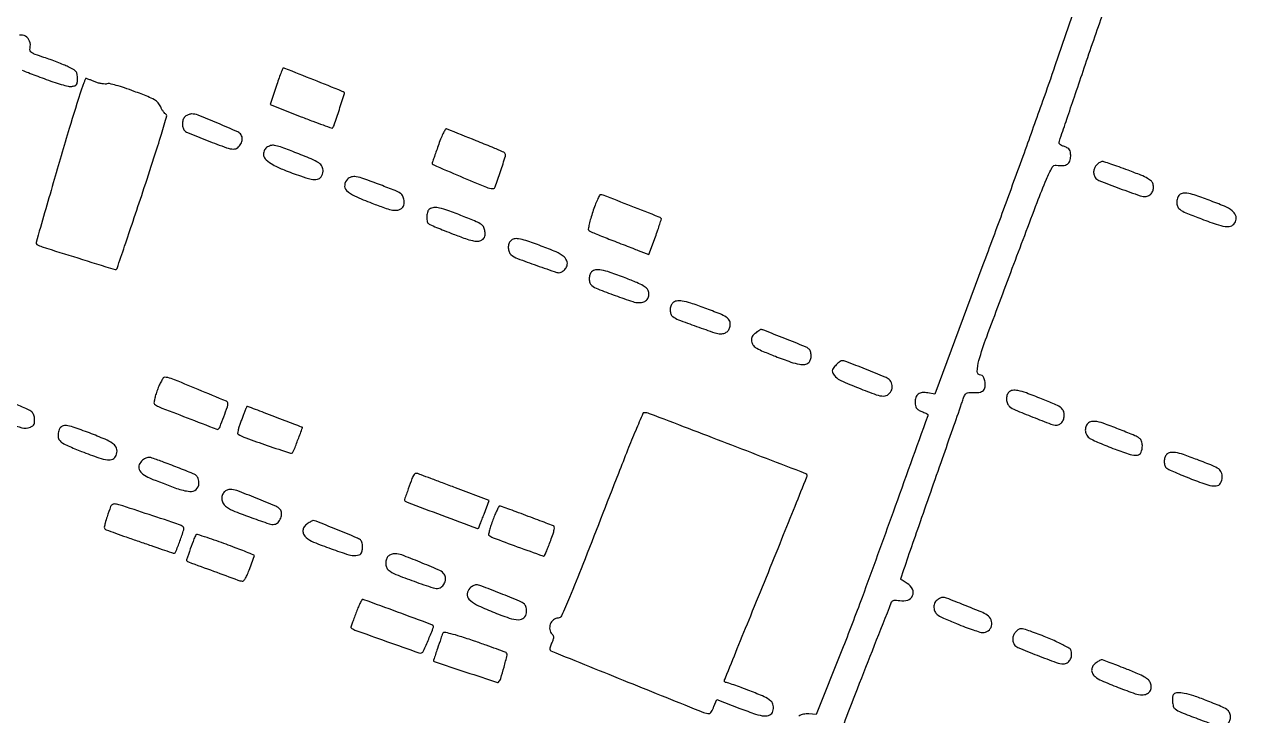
# Model space of a CAD drawing. Header units: metres. Extents: x 244 to 6504, y 133 to 4776.
# Drawn here: x 3292.6 to 3679.8, y 2188.7 to 2409.4 of the extents above; entities that cross this region are included whole.
import ezdxf

# ---------------------------------------------------------------- set-up
doc = ezdxf.new("R2010")
doc.units = ezdxf.units.M
doc.header["$MEASUREMENT"] = 0

msp = doc.modelspace()

# ---------------------------------------------------------------- linework, layer by layer
for points in [[(3073.43, 1797.58, -0.000015), (3212.47, 1744.26, -0.000001), (3356.48, 1689.04, -0.090549)], [(3360.94, 1697.34, -0.000001), (3222.9, 1750.06, -0.000075), (3098.13, 1797.73, -0.00214)], [(2390.74, 4302.36, -0.000001), (2436.6, 4383.87, -0.253439)], [(5649.78, 2908.29, -0.000001), (5592.12, 2927.27, -0.000136)], [(1770.95, 4232.21, -0.000001), (1756.31, 4203.53, -0.092463)], [(2358.85, 2292.47, -0.000002), (2402.87, 2275.77, -0.000001), (2455, 2255.99, -0.000469)], [(2661.8, 3304.26, -0.000001), (2697.55, 3290.75, -0.000089)], [(2166.88, 2385.74, -0.000003), (2059.01, 2428.09, -0.099946)], [(2836.31, 1902.63, -0.000001), (2798.12, 1918.05, -0.081722)], [(3277.66, 3166.01, -0.000003), (3312.3, 3149.56, -0.000078)], [(2910.82, 2101.23, -0.000002), (2871.64, 2116.15, -0.08954)], [(3742.17, 2759.42, 0.000002), (3749.92, 2779.53, 0.000119)], [(3810.74, 2887.17, 0.000009), (3776.68, 2810.24, 0.000019), (3743.02, 2734.21, 0.015605)], [(4072.04, 2648.41, -0.000003), (4098.22, 2621.39, -0.000215)], [(2835.59, 1257.96, 0.000001), (2811.6, 1266.94)], [(2724.87, 2153.38, -0.00001), (2851.52, 2105.29, -0.308463)], [(3020.53, 2505.4, -0.000009), (3041.92, 2560.53, -0.000258)], [(3433.83, 1894.18, -0.000012), (3289.85, 1953, -0.000025), (3146.63, 2011.53, -0.11823)], [(2592.86, 1267.89, -0.000002), (2552.45, 1283.32, -0.105537)], [(2874.35, 2096.45, 0.000005), (2911.92, 2082.18, 0.000032)], [(3629.05, 2418.5), (3621.47, 2396.2, -0.003593), (3617.52, 2384.86, -0.001203), (3611.6, 2368.33, -0.001197), (3604.95, 2350.07, -0.001368), (3598.5, 2332.64), (3583.11, 2291.37), (3580.91, 2291.77, 0.065496), (3579.12, 2291.86, 0.142077), (3577.84, 2291.38, 0.152744), (3577.08, 2290.31, 0.079696), (3576.82, 2288.69, 0.049235), (3576.92, 2287.72, 0.099398), (3577.21, 2287.01, 0.097412), (3577.76, 2286.46, 0.045945), (3578.64, 2285.98, -0.000757), (3579.35, 2285.68, -0.001099), (3579.98, 2285.41, -0.000548), (3580.51, 2285.17, -0.018669), (3580.63, 2285.11, -0.372429), (3580.88, 2284.47, -0.000095), (3569.82, 2253.73, -0.001694), (3559.91, 2226.5, -0.006462), (3553.46, 2209.62), (3545.3, 2189.09), (3542.93, 2189.29, 0.072522), (3541.21, 2189.2, 0.092224), (3539.74, 2188.6, 0.109015)], [(3551.79, 2179.86, -0.004063), (3558.46, 2197.35, -0.001088), (3569.35, 2225.04, -0.162978), (3569.65, 2225.39, -0.096727), (3570.16, 2225.57, -0.062322), (3570.91, 2225.6, -0.024588), (3571.94, 2225.46, 0.127982), (3574.48, 2225.64, 0.211552), (3576.05, 2227.07, 0.223277), (3575.99, 2229.12, 0.137416), (3574.34, 2230.94, -0.000245), (3573.62, 2231.38, -0.000344), (3572.99, 2231.78, -0.000203), (3572.45, 2232.12, -0.004615), (3572.3, 2232.22, -0.342187), (3572.24, 2232.38, -0.000076), (3575, 2240.46, -0.001352), (3578.09, 2249.44, -0.000813), (3581.81, 2260.08, 0.000148), (3585.58, 2270.85, 0.000221), (3588.88, 2280.27, 0.000091), (3591.7, 2288.34, 0.00481), (3592.22, 2289.89, -0.0334), (3592.71, 2291.09, -0.146238), (3593.22, 2291.65, -0.124971), (3593.99, 2291.88, -0.021667), (3595.54, 2291.88, 0.026892), (3596.75, 2291.89, 0.053344), (3597.69, 2292.05, 0.070213), (3598.39, 2292.36, 0.109855), (3598.85, 2292.82, 0.135101), (3599.23, 2294, 0.064132), (3599.08, 2295.59, 0.068948), (3598.58, 2296.96, 0.272935), (3597.84, 2297.4, -0.414105), (3596.67, 2298.6, -0.068465), (3597.2, 2302.14, -0.017377), (3599.7, 2309.68, -0.001102), (3607.86, 2331.53, -0.000716), (3615.8, 2352.58, -0.010316), (3618.79, 2359.99, -0.023112), (3620.61, 2363.77, -0.307384), (3621.91, 2364.44, 0.040674), (3624.09, 2364.36, 0.129868), (3625.47, 2364.79, 0.170421), (3626.24, 2365.76, 0.083809), (3626.5, 2367.33, 0.03063), (3626.42, 2368.62, 0.116699), (3626.14, 2369.38, 0.125122), (3625.57, 2369.9, 0.037591), (3624.48, 2370.38, -0.028718), (3623.53, 2370.77, -0.097957), (3623, 2371.17, -0.158881), (3622.8, 2371.62, -0.119921), (3622.88, 2372.16, 0.012445), (3623.18, 2373, 0.000118), (3625.28, 2379.16, 0.000395), (3627.68, 2386.26, 0.000256), (3630.46, 2394.47, -0.001873), (3633.45, 2403.24, -0.001844), (3636.52, 2412.03, -0.001811)], [(3291.86, 2394.74, -0.000351), (3293.89, 2393.98, -0.001774), (3296.2, 2393.11, -0.001114), (3298.89, 2392.08, 0.010379), (3301.71, 2391.05, 0.013056), (3304.37, 2390.23, 0.011649), (3306.6, 2389.66, 0.085893), (3307.7, 2389.59, 0.043273), (3308.7, 2389.8, 0.165595), (3309.22, 2390.16, 0.133185), (3309.47, 2390.82, 0.024332), (3309.53, 2392.12, 0.041361), (3309.42, 2393.47, 0.127096), (3309.05, 2394.3, 0.095683), (3308.26, 2394.97, 0.017733), (3306.56, 2395.87, 0.014156), (3305.09, 2396.52, 0.005825), (3303.06, 2397.33, 0.005757), (3300.86, 2398.15, 0.007358), (3298.81, 2398.85, -0.007424), (3296.06, 2399.79, -0.062291), (3294.89, 2400.38, -0.166185), (3294.42, 2401, -0.140652), (3294.39, 2401.83, 0.148833), (3294.27, 2404.02, 0.173954), (3292.94, 2405.61, 0.186372), (3290.99, 2405.93, 0.16673)], [(3793.26, 2000.95, -0.000003), (3789.22, 1992.32, -0.031217)], [(3734.93, 1774.32, -0.000007), (3697.02, 1788.85, -0.036058)]]:
    msp.add_lwpolyline(points, format="xyb")
for points in [[(3372.94, 2389.6), (3370.99, 2383.77), (3380.87, 2379.93, 0.002532), (3384.68, 2378.47, 0.004168), (3387.91, 2377.28, 0.000731), (3390.76, 2376.27, 0.320729), (3390.95, 2376.32, 0.086993), (3391.5, 2377.34, 0.002365), (3393.1, 2382.18, 0.000944), (3394.74, 2387.29, 0.304933), (3394.63, 2387.68, 0.079353), (3394.05, 2388.02, 0.000188), (3384.91, 2391.67, 0.000158), (3375.73, 2395.33, 0.09493), (3375.17, 2395.43, 0.3092), (3375.03, 2395.34, 0.001696), (3374.4, 2393.72, 0.006342), (3373.71, 2391.84, 0.003887)], [(3310.92, 2388.98, 0.006371), (3306.9, 2376.17, 0.002653), (3301.79, 2358.79, 0.000213), (3296.32, 2339.78, 0.337516), (3296.56, 2339.17, 0.061032), (3298.24, 2338.4, 0.000752), (3309.64, 2334.83, 0.000207), (3321.6, 2331.11, 0.297127), (3322.03, 2331.23, 0.097789), (3322.17, 2331.49, 0.000073), (3324.59, 2338.62, 0.000835), (3327.27, 2346.58, 0.00051), (3330.41, 2355.99, 0.00207), (3333.95, 2366.8, 0.005878), (3336.31, 2374.38, 0.001965), (3338.02, 2380.24, 0.402436), (3337.77, 2380.72, -0.128958), (3337.41, 2380.96, -0.029928), (3336.96, 2381.52, -0.028953), (3336.5, 2382.25, -0.02483), (3336.1, 2383.07, 0.084938), (3335.3, 2384.32, 0.075738), (3334.1, 2385.29, 0.036699), (3332, 2386.32, 0.005528), (3327.64, 2388.01, 0.00855), (3324.56, 2389.11, 0.013676), (3321.89, 2389.93, 0.010561), (3319.73, 2390.48, 0.14976), (3318.94, 2390.42, -0.104403), (3318.33, 2390.33, -0.028913), (3317.36, 2390.43, -0.027865), (3316.25, 2390.68, -0.025971), (3315.15, 2391.06, 0.003193), (3314.11, 2391.47, 0.004699), (3313.19, 2391.81, 0.002282), (3312.41, 2392.09, 0.085184), (3312.22, 2392.12, 0.298048), (3312.09, 2392.03, 0.005314), (3311.73, 2391.2, 0.011377), (3311.34, 2390.18, 0.007108)], [(3344.14, 2380.15, 0.140854), (3343.43, 2379.4, 0.084384), (3343.04, 2378.22, 0.079486), (3343.06, 2376.91, 0.099373), (3343.5, 2375.78, 0.155655), (3344.64, 2374.83, 0.003989), (3350.95, 2372.32, 0.005941), (3357.11, 2370.01, 0.086317), (3359.39, 2369.6, 0.166353), (3360.67, 2370.04, 0.108112), (3361.68, 2371.24, 0.106163), (3362.11, 2372.77, 0.155529), (3361.76, 2374.12, 0.150908), (3360.67, 2375.07, 0.003473), (3354.29, 2377.83, 0.004893), (3348.03, 2380.41, 0.093106), (3345.96, 2380.81, 0.068524), (3345.63, 2380.77, 0.021976), (3345.16, 2380.62, 0.021461), (3344.64, 2380.4, 0.022439)], [(3424.81, 2371.13, -0.000769), (3424.1, 2369.1, -0.001049), (3423.46, 2367.27, -0.000683), (3422.92, 2365.73, -0.012111), (3422.73, 2365.24, 0.409429), (3422.99, 2364.62, 0.001232), (3431.7, 2360.9, 0.002948), (3440.01, 2357.43, 0.097756), (3442.13, 2357.01, 0.317478), (3442.85, 2357.53, 0.005333), (3444.54, 2362.44, 0.005575), (3446.11, 2367.38, 0.282032), (3445.86, 2368.32, 0.091526), (3445.2, 2368.76, 0.002339), (3441.87, 2370.16, 0.003054), (3436.78, 2372.24, 0.00056), (3427.35, 2376.01, 0.355288), (3426.94, 2375.88, 0.026117), (3426.31, 2374.81, 0.025247), (3425.59, 2373.23, 0.012006)], [(3369.88, 2370.06, 0.074966), (3369.4, 2369.59, 0.068412), (3369.07, 2368.99, 0.06589), (3368.91, 2368.3, 0.061062), (3368.92, 2367.58, 0.185391), (3369.71, 2366.16, 0.047018), (3371.92, 2364.63, 0.032517), (3375.45, 2362.95, 0.011558), (3380.68, 2361, 0.022477), (3384.14, 2359.98, 0.11247), (3386.14, 2359.94, 0.208898), (3387.31, 2360.77, 0.106116), (3387.9, 2362.5, 0.155504), (3387.62, 2363.96, 0.121612), (3386.53, 2365.16, 0.04905), (3384.13, 2366.45, 0.006768), (3378.85, 2368.55, 0.004239), (3374.29, 2370.26, 0.045667), (3372.39, 2370.76, 0.114587), (3371.13, 2370.68, 0.085579)], [(3634.83, 2364.58, 0.079842), (3634.17, 2363.67, 0.084201), (3633.85, 2362.62, 0.086107), (3633.89, 2361.54, 0.088669), (3634.3, 2360.55, 0.159434), (3635.51, 2359.55, 0.004185), (3642.12, 2357.04, 0.005046), (3648.68, 2354.68, 0.121766), (3650.61, 2354.5, 0.11359), (3651.72, 2354.94, 0.114676), (3652.53, 2355.83, 0.105689), (3652.9, 2357.04, 0.08435), (3652.8, 2358.4, 0.142255), (3652.24, 2359.35, 0.063216), (3651.06, 2360.22, 0.031586), (3648.92, 2361.24, 0.005805), (3644.86, 2362.81, 0.002942), (3641.92, 2363.89, 0.004337), (3639.33, 2364.8, 0.002068), (3637.11, 2365.54, 0.080208), (3636.6, 2365.62, 0.099873), (3636.25, 2365.55, 0.03356), (3635.78, 2365.32, 0.03183), (3635.28, 2364.98, 0.031451)], [(3395.69, 2359.95, 0.167022), (3394.8, 2358.11, 0.234475), (3395.39, 2356.41, 0.086945), (3397.98, 2354.64, 0.014916), (3403.5, 2352.33, 0.005449), (3407.48, 2350.86, 0.029971), (3409.67, 2350.21, 0.058697), (3411.14, 2350.06, 0.10482), (3412.32, 2350.32, 0.051046), (3413.14, 2350.8, 0.121028), (3413.59, 2351.34, 0.105483), (3413.77, 2352.07, 0.03335), (3413.74, 2353.21, 0.09036), (3413.36, 2354.54, 0.133682), (3412.57, 2355.44, 0.050095), (3410.87, 2356.33, 0.004155), (3406.25, 2358.14, 0.004993), (3400.9, 2360.13, 0.044162), (3398.46, 2360.77, 0.113041), (3396.95, 2360.69, 0.126755)], [(3473.97, 2349.58, 0.009956), (3473.32, 2347.46, 0.015239), (3472.85, 2345.6, 0.009699), (3472.54, 2344.05, 0.246878), (3472.67, 2343.66, 0.090745), (3473.06, 2343.39, 0.003139), (3474.76, 2342.65, 0.005777), (3476.79, 2341.8, 0.003994), (3479.11, 2340.89, -0.000641), (3481.65, 2339.92, -0.00054), (3484.32, 2338.88, -0.000544), (3486.77, 2337.93, -0.001513), (3488.48, 2337.25), (3491.88, 2335.89), (3493.96, 2341.58, 0.003464), (3494.74, 2343.78, 0.005634), (3495.37, 2345.65, 0.001386), (3495.89, 2347.29, 0.287014), (3495.85, 2347.44, 0.096758), (3495.13, 2347.9, 0.000392), (3486.23, 2351.39, 0.000407), (3477.33, 2354.86, 0.093062), (3476.46, 2355.03, 0.280652), (3476.11, 2354.81, 0.011623), (3475.44, 2353.43, 0.017226), (3474.7, 2351.67, 0.011041)], [(3660.98, 2354.73, 0.082125), (3660.7, 2354.24, 0.039375), (3660.49, 2353.54, 0.037655), (3660.38, 2352.75, 0.043935), (3660.41, 2351.99, 0.129848), (3660.84, 2350.89, 0.099333), (3661.8, 2350.02, 0.039403), (3663.74, 2349.06, 0.004606), (3668.24, 2347.3, 0.01141), (3673.65, 2345.38, 0.068635), (3676.59, 2344.84, 0.172244), (3678.27, 2345.36, 0.173341), (3679.24, 2346.82, 0.159394), (3679.13, 2348.49, 0.136041), (3678.04, 2349.89, 0.061102), (3675.57, 2351.32, 0.011135), (3670.65, 2353.27, 0.00644), (3665.93, 2354.95, 0.044619), (3663.54, 2355.53, 0.106235), (3662.07, 2355.44, 0.152556)], [(3421.9, 2350.45, 0.177912), (3421.29, 2349.66, 0.057826), (3421.01, 2348.19, 0.057752), (3421.08, 2346.69, 0.169401), (3421.56, 2345.79, 0.08279), (3422.03, 2345.49, 0.002599), (3424.11, 2344.6, 0.004999), (3426.58, 2343.58, 0.003437), (3429.41, 2342.48, 0.00564), (3433.33, 2341.03, 0.028102), (3435.58, 2340.37, 0.05255), (3437.09, 2340.18, 0.112391), (3438.22, 2340.42, 0.055838), (3439, 2340.88, 0.120294), (3439.43, 2341.41, 0.101747), (3439.61, 2342.15, 0.032975), (3439.57, 2343.27, 0.087951), (3439.21, 2344.6, 0.130996), (3438.43, 2345.51, 0.051113), (3436.78, 2346.41, 0.004529), (3432.41, 2348.2, 0.006865), (3427.72, 2350, 0.035473), (3425.06, 2350.77, 0.069282), (3423.28, 2350.9, 0.125395)], [(3447.78, 2340.32, 0.12209), (3447.2, 2339.35, 0.080378), (3447.02, 2338.06, 0.08155), (3447.25, 2336.79, 0.13359), (3447.87, 2335.9, 0.082249), (3449.99, 2334.67, 0.006559), (3456.09, 2332.43, 0.004002), (3462.47, 2330.24, 0.173878), (3463.87, 2330.27, 0.067587), (3464.32, 2330.52, 0.034525), (3464.81, 2330.93, 0.033542), (3465.26, 2331.44, 0.042749), (3465.6, 2331.96, 0.19047), (3465.79, 2333.65, 0.155984), (3464.81, 2335.19, 0.070019), (3462.26, 2336.75, 0.015615), (3457.51, 2338.65, 0.005088), (3452.64, 2340.36, 0.039389), (3450.31, 2340.95, 0.096612), (3448.88, 2340.92, 0.143633)], [(3473.62, 2330.38, 0.121636), (3473.04, 2329.43, 0.077373), (3472.85, 2328.14, 0.079469), (3473.06, 2326.89, 0.145759), (3473.65, 2326.05, 0.074272), (3475.59, 2324.94, 0.005952), (3481.13, 2322.87, 0.005634), (3486.73, 2320.91, 0.081489), (3488.8, 2320.58, 0.089838), (3490.26, 2320.84, 0.129683), (3491.32, 2321.6, 0.135046), (3491.84, 2322.75, 0.10144), (3491.78, 2324.14, 0.137447), (3491.24, 2325.09, 0.063049), (3490.1, 2325.95, 0.032725), (3488.09, 2326.96, 0.006522), (3484.36, 2328.46, 0.008141), (3479.52, 2330.24, 0.039971), (3476.71, 2330.98, 0.079712), (3474.88, 2331.02, 0.162556)], [(3499.45, 2320.45, 0.121588), (3498.87, 2319.49, 0.077431), (3498.68, 2318.2, 0.079844), (3498.89, 2316.96, 0.149603), (3499.48, 2316.14, 0.072257), (3501.3, 2315.13, 0.004515), (3507.09, 2313, 0.004152), (3512.95, 2310.95, 0.081986), (3514.83, 2310.64, 0.085403), (3516.07, 2310.86, 0.111397), (3517.04, 2311.47, 0.111513), (3517.65, 2312.44, 0.085718), (3517.87, 2313.68, 0.128507), (3517.53, 2314.97, 0.12411), (3516.6, 2315.95, 0.047352), (3514.58, 2316.98, 0.00518), (3509.74, 2318.84, 0.009181), (3505.22, 2320.42, 0.040939), (3502.49, 2321.08, 0.077818), (3500.69, 2321.08, 0.158824)], [(3525.79, 2310.76, 0.042862), (3525.09, 2310.08, 0.090479), (3524.71, 2309.44, 0.096819), (3524.59, 2308.74, 0.054477), (3524.71, 2307.87, 0.129881), (3525.26, 2306.88, 0.069907), (3526.36, 2306, 0.034333), (3528.37, 2305.01, 0.006107), (3532.26, 2303.45, 0.007122), (3537.2, 2301.63, 0.039399), (3539.93, 2300.91, 0.083119), (3541.67, 2300.88, 0.160113), (3542.91, 2301.5, 0.121707), (3543.48, 2302.46, 0.077289), (3543.67, 2303.75, 0.078919), (3543.46, 2305.01, 0.14023), (3542.87, 2305.87, 0.077036), (3541.83, 2306.49, 0.001162), (3535.23, 2309.13, 0.000977), (3528.54, 2311.78, 0.093977), (3527.54, 2311.97, 0.145548), (3527.38, 2311.92, 0.007024), (3526.92, 2311.61, 0.010967), (3526.38, 2311.22, 0.007642)], [(3551.65, 2300.71, 0.033576), (3550.69, 2299.61, 0.153096), (3550.4, 2298.82, 0.157643), (3550.62, 2298.02, 0.03622), (3551.48, 2296.9, 0.109551), (3553.15, 2295.69, 0.006882), (3558.8, 2293.35, 0.007829), (3564.46, 2291.19, 0.087402), (3566.83, 2290.77, 0.17542), (3568.37, 2291.33, 0.139538), (3569.37, 2292.8, 0.136335), (3569.46, 2294.6, 0.165919), (3568.58, 2296.04, 0.076722), (3567.25, 2296.83, 0.002163), (3561.06, 2299.32, 0.001853), (3554.77, 2301.79, 0.092858), (3553.47, 2302.03, 0.137256), (3553.2, 2301.96, 0.020687), (3552.73, 2301.64, 0.021908), (3552.19, 2301.21, 0.017359)], [(3335.02, 2292.72, 0.015073), (3334.47, 2291.1, 0.025133), (3334.11, 2289.69, 0.024088), (3333.95, 2288.59, 0.237385), (3334.11, 2288.17, 0.091756), (3335.36, 2287.39, 0.001054), (3344.52, 2283.83, 0.000428), (3354.04, 2280.15, 0.296579), (3354.56, 2280.26, 0.104179), (3355.02, 2280.98, 0.003465), (3356.24, 2284.18, 0.004008), (3357.39, 2287.35, 0.085143), (3357.56, 2288.34, 0.301788), (3357.06, 2289.08, 0.001399), (3348.07, 2292.84, 0.003039), (3339.46, 2296.34, 0.099998), (3337.27, 2296.75, 0.246565), (3336.9, 2296.54, 0.019148), (3336.3, 2295.56, 0.022664), (3335.65, 2294.26, 0.015181)], [(3606.76, 2291.96, 0.123164), (3606.16, 2290.96, 0.087784), (3606, 2289.65, 0.087253), (3606.3, 2288.37, 0.119291), (3607.01, 2287.42, 0.074424), (3608.77, 2286.35, 0.004615), (3614.43, 2284.05, 0.004066), (3620.19, 2281.82, 0.089851), (3621.95, 2281.5, 0.13342), (3623.02, 2281.79, 0.116619), (3623.87, 2282.59, 0.099581), (3624.35, 2283.8, 0.074249), (3624.4, 2285.25, 0.117272), (3623.99, 2286.37, 0.104328), (3623.11, 2287.24, 0.043013), (3621.33, 2288.18, 0.005203), (3617.23, 2289.87, 0.006883), (3612.35, 2291.75, 0.038882), (3609.66, 2292.5, 0.083096), (3607.96, 2292.56, 0.164172)], [(3277.37, 2290.4, 0.069813), (3277.02, 2289.83, 0.080883), (3276.86, 2289.22, 0.070805), (3276.9, 2288.52, 0.039877), (3277.12, 2287.7, 0.195755), (3278.92, 2285.73, 0.017083), (3285.24, 2282.96, 0.017417), (3291.74, 2280.64, 0.186109), (3294.49, 2280.8, 0.056501), (3295.25, 2281.26, 0.120158), (3295.68, 2281.79, 0.101254), (3295.86, 2282.53, 0.032936), (3295.83, 2283.65, 0.088119), (3295.46, 2284.98, 0.130277), (3294.68, 2285.89, 0.050934), (3293.03, 2286.8, 0.004541), (3288.66, 2288.61, 0.01057), (3283.74, 2290.47, 0.045869), (3280.71, 2291.24, 0.088717), (3278.72, 2291.2, 0.172081)], [(3363.06, 2286.3, -0.003477), (3362.83, 2285.66, -0.000766), (3362.42, 2284.56, -0.000797), (3361.94, 2283.3, -0.000766), (3361.45, 2282.02, 0.017205), (3361.03, 2280.8, 0.026649), (3360.76, 2279.72, 0.024703), (3360.63, 2278.86, 0.284905), (3360.78, 2278.57, 0.052489), (3363.24, 2277.39, 0.004207), (3370.05, 2275.01, 0.00123), (3377.46, 2272.52, 0.297356), (3378.12, 2272.69, 0.09047), (3378.62, 2273.5, 0.003174), (3379.96, 2276.97, 0.001344), (3381.35, 2280.64, 0.523337), (3381.21, 2280.83, -0.090608), (3381.07, 2280.86, -0.000124), (3378.57, 2281.81, -0.001051), (3375.76, 2282.88, -0.000647), (3372.46, 2284.15, 0.000758), (3369.16, 2285.42, 0.001224), (3366.35, 2286.49, 0.000168), (3363.84, 2287.43, 0.090278), (3363.68, 2287.46, 0.256563), (3363.58, 2287.4, 0.018512), (3363.42, 2287.12, 0.022298), (3363.24, 2286.74, 0.014766)], [(3482.17, 2266.08, -0.000385), (3470.79, 2236.96, -0.005303), (3466.55, 2226.45, -0.006681), (3464.01, 2220.58, -0.295615), (3462.94, 2219.89, 0.17055), (3461.45, 2219.36, 0.134856), (3460.43, 2217.97, 0.130758), (3460.26, 2216.21, 0.157336), (3461.01, 2214.74, -0.085022), (3461.34, 2214.27, -0.111996), (3461.46, 2213.77, -0.080304), (3461.35, 2213.13, -0.026756), (3461.01, 2212.26, 0.011773), (3460.71, 2211.56, 0.01336), (3460.46, 2210.88, 0.012615), (3460.28, 2210.3, 0.069245), (3460.23, 2209.97, 0.30575), (3460.6, 2209.43, 0.000101), (3485.21, 2199.49, 0.000249), (3509.34, 2189.77, 0.095918), (3511.17, 2189.42, 0.224377), (3511.44, 2189.55, 0.027584), (3511.83, 2190.08, 0.028321), (3512.25, 2190.81, 0.019763), (3512.64, 2191.68), (3513.56, 2193.95), (3520.96, 2191.07, 0.0115), (3525.94, 2189.26, 0.059652), (3528.8, 2188.66, 0.141266), (3530.49, 2188.99, 0.199818), (3531.47, 2190.15, 0.122805), (3531.58, 2191.99, 0.167957), (3530.78, 2193.42, 0.076687), (3528.66, 2194.78, 0.012248), (3524.09, 2196.67, 0.003159), (3521.38, 2197.7, 0.004635), (3518.98, 2198.57, 0.002285), (3516.93, 2199.27, 0.082258), (3516.44, 2199.36, -0.134247), (3516.2, 2199.42, -0.153063), (3516.04, 2199.6, -0.125029), (3515.99, 2199.87, -0.076008), (3516.06, 2200.18, -0.003664), (3516.32, 2200.84, -0.000009), (3520.1, 2210.15, -0.000058), (3524.37, 2220.64, -0.000036), (3529.38, 2232.94, 0.00058), (3534.36, 2245.22, 0.000945), (3538.56, 2255.65, 0.000096), (3542.29, 2264.99, 0.095312), (3542.38, 2265.43, 0.310224), (3542.01, 2265.96, 0.000098), (3516.83, 2275.65, 0.00024), (3492.13, 2285.14, 0.097008), (3490.31, 2285.46, 0.295553), (3489.98, 2285.24, 0.000721), (3487.67, 2279.76, 0.00407), (3485.1, 2273.51, 0.002482)], [(3303.93, 2280.54, 0.082641), (3303.65, 2280.05, 0.03921), (3303.44, 2279.34, 0.037468), (3303.33, 2278.54, 0.043465), (3303.36, 2277.78, 0.124531), (3303.78, 2276.68, 0.100456), (3304.7, 2275.8, 0.0408), (3306.57, 2274.84, 0.00492), (3310.86, 2273.1, 0.007931), (3316.37, 2271.04, 0.056454), (3319.15, 2270.39, 0.147241), (3320.78, 2270.67, 0.170568), (3321.87, 2271.81, 0.144372), (3322.13, 2273.66, 0.177873), (3321.3, 2275.18, 0.076236), (3318.96, 2276.68, 0.012574), (3313.99, 2278.73, 0.004778), (3308.79, 2280.67, 0.04216), (3306.42, 2281.3, 0.113182), (3305, 2281.24, 0.152576)], [(3631.94, 2282.03, 0.128157), (3631.29, 2280.92, 0.10548), (3631.2, 2279.55, 0.102109), (3631.68, 2278.23, 0.112412), (3632.63, 2277.26, 0.036506), (3633.57, 2276.75, 0.004959), (3635.6, 2275.85, 0.005689), (3638.04, 2274.84, 0.004773), (3640.65, 2273.81, 0.013112), (3645.49, 2272.12, 0.110514), (3647.78, 2271.91, 0.270639), (3648.94, 2272.81, 0.096397), (3649.36, 2274.94, 0.079182), (3649.13, 2276.36, 0.15838), (3648.47, 2277.26, 0.057449), (3646.96, 2278.11, 0.003943), (3642.4, 2279.98, 0.007228), (3637.56, 2281.84, 0.039748), (3634.87, 2282.59, 0.083903), (3633.15, 2282.63, 0.16237)], [(3330.33, 2270.31, 0.129774), (3329.27, 2268.87, 0.18823), (3329.27, 2267.31, 0.14041), (3330.4, 2265.82, 0.064919), (3332.54, 2264.61, 0.00781), (3341.15, 2261.3, 0.060169), (3345.34, 2260.31, 0.207048), (3347.4, 2260.94, 0.219875), (3348.28, 2262.85, 0.038911), (3348.22, 2263.63, 0.039069), (3348.04, 2264.4, 0.041982), (3347.77, 2265.03, 0.108375), (3347.46, 2265.42, 0.069831), (3346.47, 2265.98, 0.001635), (3341.49, 2267.95, 0.004085), (3336.59, 2269.83, 0.009764), (3332.91, 2271.12, 0.106071), (3332.38, 2271.18, 0.049796), (3331.69, 2271.04, 0.046225), (3330.97, 2270.74, 0.048224)], [(3657.11, 2272.09, 0.121774), (3656.53, 2271.13, 0.077803), (3656.34, 2269.84, 0.079338), (3656.56, 2268.58, 0.138751), (3657.15, 2267.71, 0.067237), (3657.77, 2267.33, 0.003845), (3659.82, 2266.42, 0.005816), (3662.3, 2265.38, 0.004234), (3665.07, 2264.28, 0.01378), (3670.26, 2262.44, 0.093824), (3672.94, 2262.1, 0.246521), (3674.32, 2262.93, 0.136661), (3674.86, 2264.88, 0.096064), (3674.56, 2266.42, 0.145271), (3673.72, 2267.49, 0.056201), (3671.83, 2268.51, 0.005174), (3666.88, 2270.46, 0.008114), (3662.45, 2272.08, 0.042054), (3659.93, 2272.72, 0.085927), (3658.29, 2272.71, 0.153018)], [(3416.95, 2265.77, 0.047937), (3416.28, 2264.41, 0.005424), (3415.11, 2261.2, 0.001604), (3413.88, 2257.7, 0.294316), (3413.96, 2257.34, 0.100824), (3414.72, 2256.87, 0.000291), (3425.82, 2252.72, 0.000126), (3437.14, 2248.51, 0.293386), (3437.47, 2248.58, 0.099487), (3437.59, 2248.75, 0.001242), (3438.09, 2249.99, 0.003602), (3438.66, 2251.43, 0.002345), (3439.3, 2253.09), (3440.92, 2257.41), (3430.21, 2261.45, -0.000123), (3426.02, 2263.03, -0.000177), (3422.32, 2264.43, -0.000092), (3419.18, 2265.62, -0.002843), (3418.4, 2265.92, 0.054779), (3417.96, 2266.04, 0.065708), (3417.52, 2266.05, 0.077623), (3417.17, 2265.96, 0.151086)], [(3356.37, 2260.17, 0.128356), (3355.72, 2259.06, 0.105179), (3355.63, 2257.69, 0.101573), (3356.11, 2256.36, 0.111418), (3357.06, 2255.38, 0.048887), (3359.79, 2253.96, 0.008902), (3365.14, 2251.92, 0.005702), (3370.67, 2249.99, 0.117371), (3372.42, 2249.84, 0.172624), (3373.55, 2250.44, 0.096237), (3374.38, 2251.79, 0.095799), (3374.65, 2253.36, 0.1692), (3374.2, 2254.57, 0.120264), (3372.79, 2255.61, 0.004346), (3366.58, 2258.17, 0.005274), (3360.42, 2260.57, 0.090455), (3358.29, 2260.96, 0.058861), (3357.8, 2260.9, 0.038998), (3357.26, 2260.73, 0.039037), (3356.75, 2260.47, 0.059632)], [(3320.12, 2255.5, 0.004841), (3318.98, 2252.24, 0.019295), (3318.37, 2250.21, 0.025535), (3318.1, 2248.87, 0.258228), (3318.3, 2248.36, 0.088118), (3318.72, 2248.11, 0.001138), (3321.67, 2247.02, 0.00326), (3325.1, 2245.78, 0.002128), (3329.07, 2244.4, -0.000079), (3333.06, 2243.03, -0.000118), (3336.55, 2241.83, -0.000048), (3339.53, 2240.81, -0.002635), (3340.09, 2240.61, 0.398752), (3340.86, 2240.95, 0.012264), (3342.23, 2244.48, 0.012761), (3343.43, 2248.08, 0.291019), (3343.15, 2249.09, 0.10306), (3342.12, 2249.69, 0.000716), (3332.38, 2252.92, 0.000907), (3322.76, 2256.09, 0.079116), (3321.27, 2256.32, 0.08867), (3320.92, 2256.26, 0.067928), (3320.58, 2256.08, 0.067222), (3320.3, 2255.81, 0.082771)], [(3442.09, 2251.22, 0.01217), (3441.46, 2249.49, 0.018661), (3441.02, 2247.95, 0.013586), (3440.74, 2246.7, 0.263515), (3440.86, 2246.34, 0.093641), (3442.16, 2245.55, 0.00164), (3449.9, 2242.68, 0.000696), (3458, 2239.73, 0.291312), (3458.56, 2239.85, 0.095113), (3458.73, 2240.11, 0.002614), (3459.27, 2241.38, 0.005305), (3459.88, 2242.89, 0.003604), (3460.55, 2244.62, 0.008967), (3461.32, 2246.8, 0.036938), (3461.67, 2248.16, 0.071929), (3461.7, 2248.99, 0.286973), (3461.4, 2249.37, -0.003979), (3460.81, 2249.59, -0.000132), (3458.47, 2250.46, -0.000251), (3455.72, 2251.49, -0.000175), (3452.62, 2252.66, 0.001662), (3449.54, 2253.81, 0.002582), (3446.87, 2254.78, 0.000759), (3444.56, 2255.6, 0.084419), (3444.23, 2255.66, 0.281458), (3444.01, 2255.52, 0.006512), (3443.42, 2254.36, 0.012553), (3442.77, 2252.92, 0.007938)], [(3382.88, 2249.99, 0.087287), (3381.87, 2248.99, 0.135985), (3381.46, 2247.84, 0.139261), (3381.71, 2246.67, 0.093489), (3382.56, 2245.59, 0.0823), (3384.89, 2244.15, 0.010324), (3390.44, 2242.03, 0.009133), (3396.1, 2240.11, 0.106176), (3398.41, 2239.88, 0.04443), (3399.39, 2240.08, 0.135009), (3399.97, 2240.44, 0.125723), (3400.3, 2241.06, 0.036214), (3400.48, 2242.14, 0.041098), (3400.5, 2242.97, 0.04321), (3400.37, 2243.78, 0.047274), (3400.14, 2244.45, 0.121632), (3399.82, 2244.85, 0.066231), (3398.62, 2245.54, 0.001367), (3392.22, 2248.18, 0.00097), (3385.66, 2250.84, 0.098417), (3384.7, 2251.03, 0.116669), (3384.49, 2250.98, 0.010846), (3384.02, 2250.72, 0.013486), (3383.47, 2250.39, 0.01019)], [(3347.32, 2246.44, 0.049143), (3346.71, 2245.18, 0.004783), (3345.54, 2241.97, 0.001356), (3344.32, 2238.47, 0.309221), (3344.41, 2238.15, 0.087967), (3344.96, 2237.83, 0.000245), (3352.99, 2234.88, 0.000556), (3360.71, 2232.05, 0.036408), (3362.08, 2231.66, 0.275086), (3362.53, 2231.82, 0.039507), (3363.13, 2232.66, 0.032353), (3363.8, 2233.94, 0.015315), (3364.49, 2235.67), (3366.03, 2239.85), (3364.61, 2240.47, 0.011974), (3359.88, 2242.37, 0.006448), (3353.97, 2244.5, 0.001216), (3347.8, 2246.62, 0.349614)], [(3408.7, 2239.63, 0.121707), (3408.12, 2238.68, 0.077289), (3407.93, 2237.39, 0.078919), (3408.14, 2236.13, 0.140234), (3408.73, 2235.27, 0.078032), (3411.1, 2233.86, 0.008724), (3416.98, 2231.63, 0.00618), (3423.08, 2229.53, 0.142368), (3424.9, 2229.46, 0.148007), (3426.08, 2230.17, 0.109155), (3426.84, 2231.5, 0.111923), (3426.96, 2232.99, 0.16184), (3426.37, 2234.17, 0.094863), (3424.66, 2235.33, 0.005613), (3418.85, 2237.75, 0.005776), (3413.01, 2240.04, 0.090627), (3410.91, 2240.43, 0.048658), (3410.31, 2240.37, 0.037756), (3409.67, 2240.19, 0.038832), (3409.1, 2239.94, 0.071299)], [(3434.78, 2229.45, 0.167007), (3433.89, 2227.64, 0.224455), (3434.46, 2225.93, 0.090047), (3436.91, 2224.14, 0.017433), (3441.94, 2221.91, 0.013546), (3447.32, 2219.91, 0.075098), (3450.35, 2219.37, 0.194539), (3452.01, 2219.99, 0.185355), (3452.82, 2221.6, 0.041129), (3452.83, 2222.44, 0.042201), (3452.7, 2223.26, 0.045841), (3452.47, 2223.94, 0.115702), (3452.15, 2224.36, 0.075089), (3450.59, 2225.3, 0.003091), (3444.49, 2227.77, 0.002643), (3438.28, 2230.2, 0.092316), (3436.75, 2230.49, 0.084425), (3436.32, 2230.42, 0.037112), (3435.79, 2230.18, 0.035366), (3435.24, 2229.85, 0.039698)], [(3398.37, 2221.43, 0.003896), (3397.73, 2219.72, 0.006329), (3397.21, 2218.26, 0.001724), (3396.78, 2216.99, 0.293626), (3396.82, 2216.86, 0.101101), (3398.06, 2216.09, 0.000963), (3408.15, 2212.47, 0.000595), (3418.48, 2208.81, 0.178493), (3419.36, 2208.82, 0.200154), (3420.01, 2209.44, 0.005359), (3421.61, 2213.17, 0.004116), (3423.16, 2217, 0.354363), (3422.98, 2217.56, 0.057904), (3422.31, 2217.9, 0.000128), (3411.69, 2221.81, 0.000085), (3400.96, 2225.76, 0.088397), (3400.47, 2225.85, 0.283775), (3400.27, 2225.73, 0.005423), (3399.69, 2224.55, 0.011402), (3399.05, 2223.12, 0.007174)], [(3583.85, 2225.65, 0.077827), (3583.35, 2225.16, 0.074699), (3583.02, 2224.53, 0.066546), (3582.87, 2223.76, 0.045014), (3582.89, 2222.87, 0.109243), (3583.3, 2221.7, 0.109636), (3584.16, 2220.81, 0.044644), (3585.91, 2219.87, 0.005059), (3590.07, 2218.13, 0.005918), (3592.83, 2217.05, 0.007775), (3595.38, 2216.13, 0.00589), (3597.53, 2215.43, 0.071044), (3598.38, 2215.28, 0.165981), (3600.18, 2215.85, 0.171354), (3601.23, 2217.39, 0.163229), (3601.1, 2219.31, 0.151632), (3599.84, 2220.83, 0.04626), (3597.91, 2221.85, 0.003585), (3592.5, 2224.05, 0.002169), (3586.85, 2226.28, 0.092907), (3585.58, 2226.51, 0.092717), (3585.29, 2226.46, 0.022513), (3584.84, 2226.26, 0.022319), (3584.34, 2225.98, 0.020568)], [(3426.1, 2215.07, 0.00539), (3425.5, 2213.38, 0.000907), (3424.4, 2210.14, 0.000103), (3423.17, 2206.49, 0.081448), (3423.14, 2206.3, 0.323516), (3423.34, 2206.01, 0.000196), (3433.47, 2202.67, 0.0002), (3443.59, 2199.34, 0.306649), (3443.94, 2199.44, 0.100409), (3444.6, 2200.65, 0.00744), (3445.65, 2204.27, 0.00407), (3446.67, 2208.09, 0.267989), (3446.49, 2208.72, 0.10379), (3446.06, 2208.99, 0.001561), (3443.26, 2210.04, 0.004145), (3439.98, 2211.23, 0.002719), (3436.19, 2212.54, 0.004621), (3431.62, 2214.05, 0.016059), (3428.63, 2214.9, 0.016054), (3426.58, 2215.34, 0.36537)], [(3609, 2215.54, 0.079831), (3608.34, 2214.63, 0.084104), (3608.01, 2213.57, 0.086045), (3608.06, 2212.49, 0.088848), (3608.46, 2211.5, 0.154128), (3609.66, 2210.5, 0.004553), (3615.83, 2208.01, 0.006603), (3621.88, 2205.73, 0.08717), (3624.22, 2205.32, 0.13912), (3625.41, 2205.65, 0.120009), (3626.32, 2206.58, 0.107028), (3626.77, 2207.92, 0.092614), (3626.67, 2209.4, 0.206172), (3625.93, 2210.34, 0.013014), (3622.73, 2211.99, 0.017001), (3618.61, 2213.81, 0.010622), (3613.67, 2215.67, 0.009105), (3611.56, 2216.37, 0.083015), (3610.6, 2216.51, 0.144546), (3609.88, 2216.27, 0.045697)], [(3634.6, 2205.61, 0.087275), (3633.59, 2204.61, 0.135948), (3633.19, 2203.46, 0.13978), (3633.43, 2202.29, 0.094545), (3634.29, 2201.22, 0.077147), (3636.31, 2199.96, 0.007555), (3641.66, 2197.78, 0.007135), (3647.09, 2195.76, 0.085852), (3649.28, 2195.38, 0.09776), (3650.73, 2195.67, 0.142088), (3651.75, 2196.47, 0.142556), (3652.17, 2197.7, 0.098656), (3651.96, 2199.16, 0.118515), (3651.3, 2200.16, 0.05765), (3650.06, 2201.09, 0.03107), (3647.92, 2202.15, 0.006493), (3644.06, 2203.73, 0.001302), (3641.24, 2204.83, 0.002038), (3638.81, 2205.76, 0.000532), (3636.68, 2206.57, 0.075489), (3636.42, 2206.62, 0.1298), (3636.21, 2206.58, 0.012115), (3635.74, 2206.33, 0.014922), (3635.19, 2206, 0.011182)], [(3659.4, 2195.6, 0.172792), (3659, 2194.75, 0.045904), (3658.99, 2193.23, 0.046058), (3659.25, 2191.73, 0.162948), (3659.79, 2190.93, 0.069332), (3661.68, 2189.85, 0.005534), (3667.06, 2187.76, 0.004877), (3672.54, 2185.76, 0.085093), (3674.4, 2185.44, 0.081626), (3675.68, 2185.65, 0.112256), (3676.67, 2186.26, 0.114015), (3677.29, 2187.23, 0.086152), (3677.51, 2188.48, 0.124113), (3677.19, 2189.74, 0.123903), (3676.31, 2190.7, 0.046977), (3674.41, 2191.72, 0.004961), (3669.72, 2193.62, 0.013858), (3665.78, 2195.05, 0.03279), (3662.76, 2195.84, 0.043416), (3660.56, 2196.07, 0.20309)]]:
    msp.add_lwpolyline(points, format="xyb", close=True)

doc.saveas('drawing.dxf')
